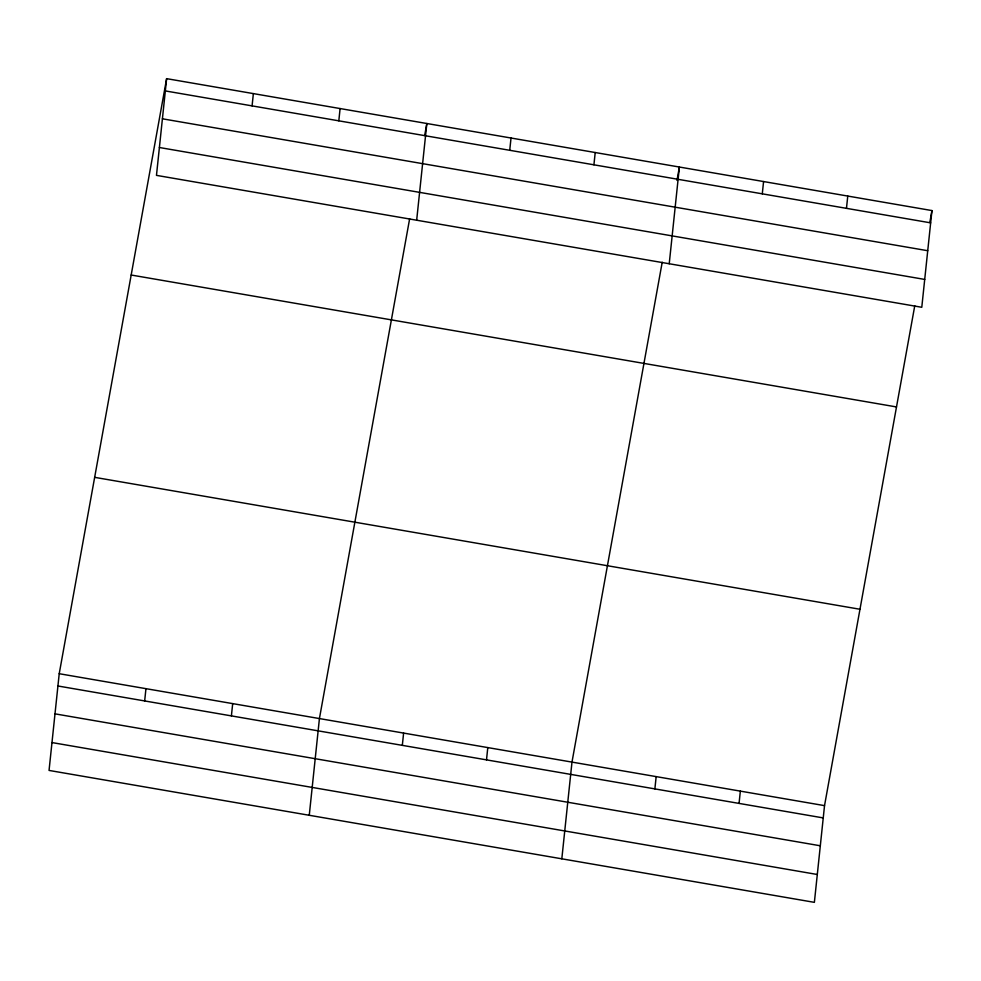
<?xml version="1.0" encoding="UTF-8"?>
<svg xmlns="http://www.w3.org/2000/svg" width="981" height="981" viewBox="0 0 981 981"><rect width="100%" height="100%" fill="white"/><g stroke="black" fill="none" stroke-linecap="round" stroke-linejoin="round"><path stroke-width="1.47" d="M166.623 78.652L156.47 175.366L921.784 307.286L931.95 210.572L166.623 78.652L59.216 673.714L49.05 770.428L814.377 902.348L824.53 805.634L914.758 305.79M144.661 700.949L145.948 688.662M252.08 105.887L253.368 93.6M231.393 715.897L232.693 703.61M338.813 120.835L340.1 108.548M309.26 815.285L319.426 718.57L409.653 218.714M416.667 220.222L426.833 123.508L424.687 135.403M402.32 745.364L403.608 733.077M509.728 150.301L511.027 138.014M486.502 759.87L487.79 747.583M593.922 164.808L595.209 152.533M561.819 858.816L571.984 762.102L662.212 262.246M669.226 263.754L679.392 167.04L676.976 180.43M654.879 788.896L656.166 776.609M762.286 193.833L763.574 181.546M739.061 803.402L740.348 791.127M846.468 208.34L847.768 196.065M929.804 222.479L931.95 210.572M165.335 90.926L930.662 222.859M162.405 118.799L927.732 250.719M159.388 147.506L924.715 279.426M131.184 275.023L896.499 406.943M94.667 477.342L859.981 609.262M59.216 673.714L824.53 805.634M57.928 685.989L823.243 817.921M54.997 713.849L820.312 845.781M51.981 742.568L817.296 874.488"/></g></svg>
